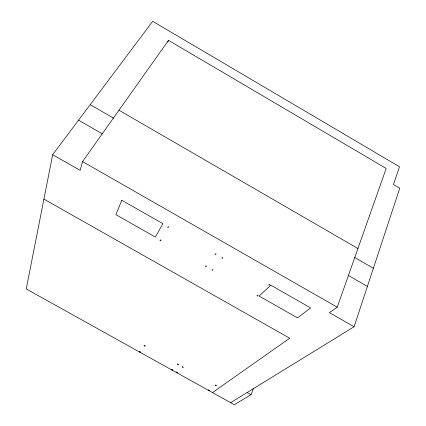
<?xml version="1.0" encoding="UTF-8"?>
<svg xmlns="http://www.w3.org/2000/svg" width="426" height="426" viewBox="0 0 426 426"><rect width="100%" height="100%" fill="white"/><g stroke="black" fill="none" stroke-linecap="round" stroke-linejoin="round"><path stroke-width="0.64" d="M230.636 402.671L354.102 326.731L399.774 188.185L393.47 184.485L399.466 166.747L152.678 21.3L52.664 154.691L26.226 288.961L234.284 404.7L251.005 394.689L253.486 388.533M354.102 326.731L329.426 312.647L337.232 307.205L386.19 168.44L168.499 40.348L82.537 161.587L80.125 170.363L52.664 154.691M167.807 42.195L168.499 40.348M212.473 392.57L289.707 338.212L43.915 199.107M247.133 392.527L251.005 394.689M82.537 161.587L337.232 307.205M78.554 120.159L102.554 133.972M348.234 275.366L367.398 286.394M90.179 104.652L113.651 118.215M354.688 257.458L373.378 268.258M118.96 110.217L357.936 248.523M160.948 240.211A1.512 1.315 29.9 0 1 160.267 239.822M160.959 240.914A1.507 1.31 29.9 0 1 159.899 240.461M168.723 226.957A1.571 1.347 30.2 0 1 168.014 226.552M168.318 227.644A1.571 1.347 30.2 0 1 167.61 227.244M216.158 254.002A1.566 1.337 38.4 0 1 215.455 253.603M215.657 254.631A1.56 1.337 38.4 0 1 214.954 254.231M206.546 266.128A1.502 1.305 38.6 0 1 205.87 265.744M206.088 266.708A1.502 1.299 38.6 0 1 205.412 266.33M213.037 269.818A1.502 1.299 39.7 0 1 212.366 269.434M212.563 270.393A1.502 1.299 39.7 0 1 211.892 270.009M222.91 257.852A1.566 1.337 39.5 0 1 222.207 257.453M222.393 258.475A1.56 1.331 39.5 0 1 221.696 258.076M269.839 284.611A1.566 1.315 46.3 0 1 269.147 284.217M269.232 285.175A1.566 1.31 46.3 0 1 268.54 284.781M258.172 295.474A1.507 1.278 46.9 0 1 257.506 295.096M257.613 295.995A1.502 1.278 46.9 0 1 256.947 295.617M216.099 385.78A1.113 1.006 61.3 0 1 215.157 385.253M216.451 385.53A1.118 1.006 61.2 0 1 215.503 385.003M209.81 390.514A1.086 0.985 62.5 0 1 208.277 389.902M209.651 390.429A1.086 0.985 62.5 0 1 208.729 389.918M177.461 372.755A1.076 1.001 57.2 0 1 176.151 372.031M177.482 372.532A1.076 1.006 57.1 0 1 176.556 372.02M183.073 367.377A1.108 1.028 55.8 0 1 182.126 366.85M183.377 367.1A1.108 1.028 55.7 0 1 182.424 366.568M178.329 364.736A1.102 1.028 54.6 0 1 177.381 364.203M178.627 364.454A1.108 1.028 54.6 0 1 177.674 363.921M172.844 370.189A1.076 1.006 56.1 0 1 171.534 369.464M172.865 369.965A1.076 1.006 56 0 1 171.934 369.448M140.74 352.089A1.07 1.022 43.7 0 1 139.297 351.711M140.463 351.935A1.07 1.022 43.7 0 1 139.526 351.418M145.058 346.2A1.097 1.044 42.9 0 1 144.1 345.662M145.309 345.885A1.102 1.044 42.8 0 1 144.35 345.353M121.836 200.263L115.893 214.64L155.352 237.064L162.897 223.677L121.836 200.263M270.819 285.207L259.115 296.049L297.476 317.855L310.698 307.945L270.819 285.207"/></g></svg>
